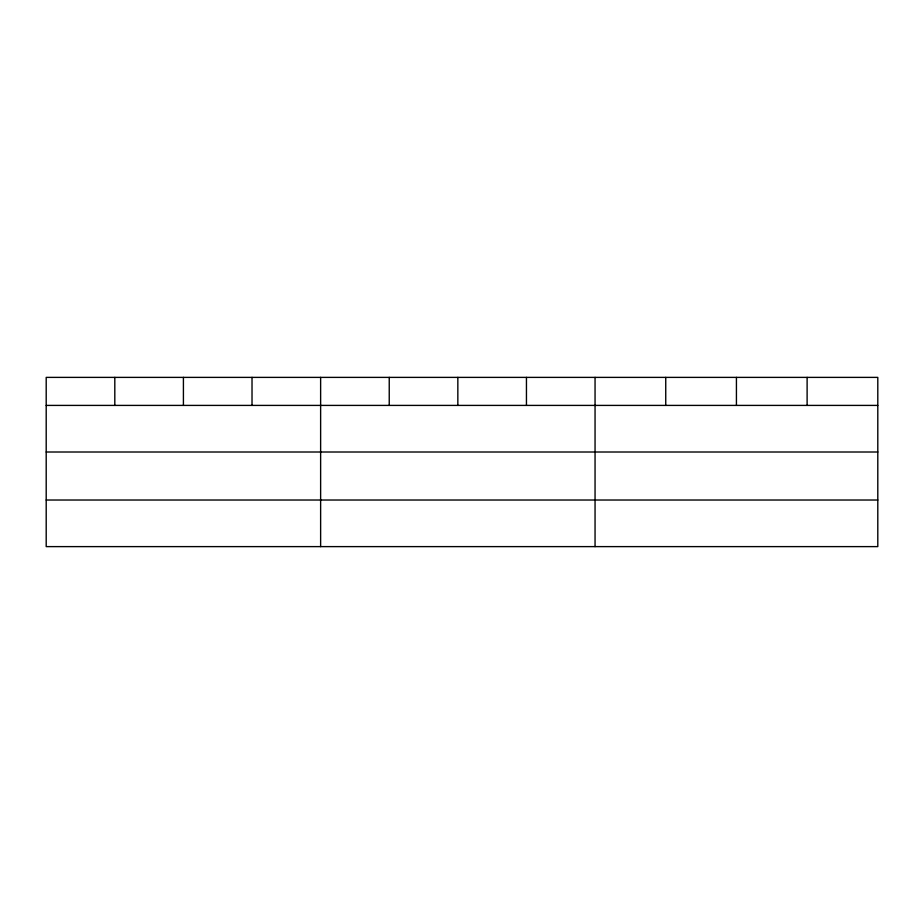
<?xml version="1.0" encoding="UTF-8"?>
<svg xmlns="http://www.w3.org/2000/svg" width="924" height="924" viewBox="0 0 924 924"><rect width="100%" height="100%" fill="white"/><g stroke="black" fill="none" stroke-linecap="round" stroke-linejoin="round"><path stroke-width="1.39" d="M877.8 452.009L877.8 377.385L46.2 377.385L46.2 546.615L877.8 546.615L877.8 452.009L46.2 452.009M46.2 405.405L877.8 405.405M46.2 500.023L877.8 500.023M807.114 377.385L807.114 405.405M736.428 377.385L736.428 405.405M665.742 377.385L665.742 405.405M595.056 377.385L595.056 546.615M526.449 377.385L526.449 405.405M457.842 377.385L457.842 405.405M389.235 377.385L389.235 405.405M320.628 377.385L320.628 546.615M252.021 377.385L252.021 405.405M183.414 377.385L183.414 405.405M114.807 377.385L114.807 405.405"/></g></svg>
